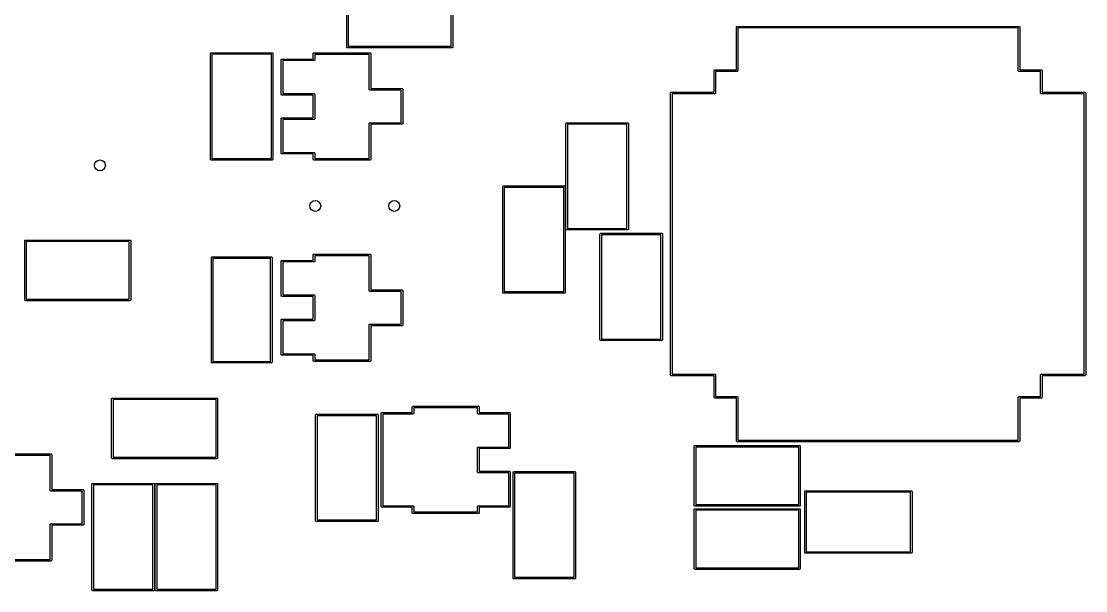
# Model space of a CAD drawing. Header units: inches. Extents: x -2.1 to 1.79, y 0.53 to 2.74.
# Drawn here: x -1.379 to -0.032, y 1.29 to 2.01 of the extents above; entities that cross this region are included whole.
import ezdxf

# ---------------------------------------------------------------- set-up
doc = ezdxf.new("R2010")
doc.units = ezdxf.units.IN
doc.header["$MEASUREMENT"] = 0
doc.layers.add('BLACK', color=250, linetype='CONTINUOUS')

msp = doc.modelspace()

# ---------------------------------------------------------------- linework, layer by layer
at = {"layer": 'BLACK', "linetype": 'CONTINUOUS'}
for p, q in [((-0.9671, 1.9776), (-0.9671, 2.0524)), ((-0.9652, 2.0514), (-0.9652, 1.9786)), ((-0.8348, 1.9786), (-0.8348, 2.0514)), ((-0.8329, 2.0524), (-0.8329, 1.9776)), ((-0.4737, 2.0032), (-0.4731, 2.0037)), ((-0.4737, 2.0028), (-0.4737, 2.0032)), ((-0.4737, 1.9487), (-0.4737, 2.0028)), ((-0.4731, 2.0037), (-0.4728, 2.0038)), ((-0.4728, 2.0038), (-0.1161, 2.0038)), ((-0.4718, 2.0018), (-0.4718, 1.9477)), ((-0.117, 2.0018), (-0.4718, 2.0018)), ((-0.117, 1.9477), (-0.117, 2.0018)), ((-0.1161, 2.0038), (-0.1157, 2.0037)), ((-0.1157, 2.0037), (-0.1152, 2.0032)), ((-0.1152, 2.0032), (-0.1151, 2.0028)), ((-0.1151, 2.0028), (-0.1151, 1.9487)), ((-1.1396, 1.9694), (-1.1395, 1.9698)), ((-1.1396, 1.8356), (-1.1396, 1.9694)), ((-1.1395, 1.9698), (-1.139, 1.9703)), ((-1.139, 1.9703), (-1.1386, 1.9704)), ((-1.1386, 1.9704), (-1.0614, 1.9704)), ((-1.1376, 1.9684), (-1.1376, 1.8366)), ((-1.0624, 1.9684), (-1.1376, 1.9684)), ((-1.0624, 1.8366), (-1.0624, 1.9684)), ((-1.0614, 1.9704), (-1.061, 1.9703)), ((-1.061, 1.9703), (-1.0605, 1.9698)), ((-1.0605, 1.9698), (-1.0604, 1.9694)), ((-1.0604, 1.9694), (-1.0604, 1.8356)), ((-1.0095, 1.9693), (-1.0094, 1.9697)), ((-1.0095, 1.9624), (-1.0095, 1.9693)), ((-1.0094, 1.9697), (-1.0089, 1.9702)), ((-1.0089, 1.9702), (-1.0085, 1.9703)), ((-1.0085, 1.9703), (-0.9377, 1.9703)), ((-1.0075, 1.9683), (-1.0075, 1.9615)), ((-0.9386, 1.9683), (-1.0075, 1.9683)), ((-0.9671, 1.9772), (-0.9671, 1.9776)), ((-0.9665, 1.9767), (-0.9671, 1.9772)), ((-0.9661, 1.9766), (-0.9665, 1.9767)), ((-0.8339, 1.9766), (-0.9661, 1.9766)), ((-0.9652, 1.9786), (-0.8348, 1.9786)), ((-0.9386, 1.9241), (-0.9386, 1.9683)), ((-0.9377, 1.9703), (-0.9373, 1.9702)), ((-0.9373, 1.9702), (-0.9367, 1.9697)), ((-0.9367, 1.9697), (-0.9367, 1.9693)), ((-0.9367, 1.9693), (-0.9367, 1.925)), ((-0.8335, 1.9767), (-0.8339, 1.9766)), ((-0.8329, 1.9772), (-0.8335, 1.9767)), ((-0.8329, 1.9776), (-0.8329, 1.9772)), ((-1.0501, 1.9615), (-1.05, 1.9618)), ((-1.0501, 1.9178), (-1.0501, 1.9615)), ((-1.05, 1.9618), (-1.0495, 1.9624)), ((-1.0495, 1.9624), (-1.0491, 1.9624)), ((-1.0491, 1.9624), (-1.0095, 1.9624)), ((-1.0085, 1.9605), (-1.0481, 1.9605)), ((-1.0481, 1.9605), (-1.0481, 1.9187)), ((-1.0081, 1.9605), (-1.0085, 1.9605)), ((-1.0076, 1.9611), (-1.0081, 1.9605)), ((-1.0075, 1.9615), (-1.0076, 1.9611)), ((-0.5021, 1.9477), (-0.502, 1.9481)), ((-0.5021, 1.9203), (-0.5021, 1.9477)), ((-0.502, 1.9481), (-0.5015, 1.9486)), ((-0.5015, 1.9486), (-0.5011, 1.9487)), ((-0.5011, 1.9487), (-0.4737, 1.9487)), ((-0.4728, 1.9467), (-0.5001, 1.9467)), ((-0.5001, 1.9467), (-0.5001, 1.9193)), ((-0.4724, 1.9468), (-0.4728, 1.9467)), ((-0.4718, 1.9473), (-0.4724, 1.9468)), ((-0.4718, 1.9477), (-0.4718, 1.9473)), ((-0.117, 1.9473), (-0.117, 1.9477)), ((-0.1164, 1.9468), (-0.117, 1.9473)), ((-0.1161, 1.9467), (-0.1164, 1.9468)), ((-0.0887, 1.9467), (-0.1161, 1.9467)), ((-0.1151, 1.9487), (-0.0877, 1.9487)), ((-0.0887, 1.9193), (-0.0887, 1.9467)), ((-0.0877, 1.9487), (-0.0873, 1.9486)), ((-0.0873, 1.9486), (-0.0868, 1.9481)), ((-0.0868, 1.9481), (-0.0867, 1.9477)), ((-0.0867, 1.9477), (-0.0867, 1.9203)), ((-1.05, 1.9174), (-1.0501, 1.9178)), ((-1.0495, 1.9168), (-1.05, 1.9174)), ((-1.0491, 1.9168), (-1.0495, 1.9168)), ((-1.0095, 1.9168), (-1.0491, 1.9168)), ((-1.0481, 1.9187), (-1.0085, 1.9187)), ((-1.0095, 1.888), (-1.0095, 1.9168)), ((-1.0085, 1.9187), (-1.0081, 1.9187)), ((-1.0081, 1.9187), (-1.0076, 1.9181)), ((-1.0076, 1.9181), (-1.0075, 1.9178)), ((-1.0075, 1.9178), (-1.0075, 1.887)), ((-0.9386, 1.9237), (-0.9386, 1.9241)), ((-0.938, 1.9231), (-0.9386, 1.9237)), ((-0.9377, 1.9231), (-0.938, 1.9231)), ((-0.8981, 1.9231), (-0.9377, 1.9231)), ((-0.9367, 1.925), (-0.8971, 1.925)), ((-0.8981, 1.8817), (-0.8981, 1.9231)), ((-0.8971, 1.925), (-0.8967, 1.925)), ((-0.8967, 1.925), (-0.8962, 1.9244)), ((-0.8962, 1.9244), (-0.8961, 1.9241)), ((-0.8961, 1.9241), (-0.8961, 1.8807)), ((-0.5572, 1.9193), (-0.5571, 1.9197)), ((-0.5572, 1.5626), (-0.5572, 1.9193)), ((-0.5571, 1.9197), (-0.5566, 1.9202)), ((-0.5566, 1.9202), (-0.5562, 1.9203)), ((-0.5562, 1.9203), (-0.5021, 1.9203)), ((-0.5011, 1.9183), (-0.5552, 1.9183)), ((-0.5552, 1.9183), (-0.5552, 1.5636)), ((-0.5007, 1.9184), (-0.5011, 1.9183)), ((-0.5002, 1.919), (-0.5007, 1.9184)), ((-0.5001, 1.9193), (-0.5002, 1.919)), ((-0.0886, 1.919), (-0.0887, 1.9193)), ((-0.0881, 1.9184), (-0.0886, 1.919)), ((-0.0877, 1.9183), (-0.0881, 1.9184)), ((-0.0336, 1.9183), (-0.0877, 1.9183)), ((-0.0867, 1.9203), (-0.0326, 1.9203)), ((-0.0336, 1.5636), (-0.0336, 1.9183)), ((-0.0326, 1.9203), (-0.0322, 1.9202)), ((-0.0322, 1.9202), (-0.0317, 1.9197)), ((-0.0317, 1.9197), (-0.0316, 1.9193)), ((-0.0316, 1.9193), (-0.0316, 1.5626)), ((-1.0501, 1.887), (-1.05, 1.8874)), ((-1.0501, 1.8433), (-1.0501, 1.887)), ((-1.05, 1.8874), (-1.0495, 1.888)), ((-1.0495, 1.888), (-1.0491, 1.888)), ((-1.0491, 1.888), (-1.0095, 1.888)), ((-1.0076, 1.8867), (-1.0081, 1.8861)), ((-1.0075, 1.887), (-1.0076, 1.8867)), ((-1.0085, 1.8861), (-1.0481, 1.8861)), ((-1.0481, 1.8861), (-1.0481, 1.8443)), ((-1.0081, 1.8861), (-1.0085, 1.8861)), ((-0.9386, 1.8811), (-0.938, 1.8817)), ((-0.9386, 1.8807), (-0.9386, 1.8811)), ((-0.9386, 1.8365), (-0.9386, 1.8807)), ((-0.938, 1.8817), (-0.9377, 1.8817)), ((-0.9377, 1.8817), (-0.8981, 1.8817)), ((-0.8971, 1.8798), (-0.9367, 1.8798)), ((-0.9367, 1.8798), (-0.9367, 1.8355)), ((-0.8967, 1.8798), (-0.8971, 1.8798)), ((-0.8962, 1.8804), (-0.8967, 1.8798)), ((-0.8961, 1.8807), (-0.8962, 1.8804)), ((-0.6896, 1.8809), (-0.6895, 1.8813)), ((-0.6896, 1.7471), (-0.6896, 1.8809)), ((-0.6895, 1.8813), (-0.689, 1.8818)), ((-0.689, 1.8818), (-0.6886, 1.8819)), ((-0.6886, 1.8819), (-0.6114, 1.8819)), ((-0.6876, 1.8799), (-0.6876, 1.7481)), ((-0.6124, 1.8799), (-0.6876, 1.8799)), ((-0.6124, 1.7481), (-0.6124, 1.8799)), ((-0.6114, 1.8819), (-0.611, 1.8818)), ((-0.611, 1.8818), (-0.6105, 1.8813)), ((-0.6105, 1.8813), (-0.6104, 1.8809)), ((-0.6104, 1.8809), (-0.6104, 1.7471)), ((-1.1395, 1.8352), (-1.1396, 1.8356)), ((-1.139, 1.8347), (-1.1395, 1.8352)), ((-1.1386, 1.8346), (-1.139, 1.8347)), ((-1.0614, 1.8346), (-1.1386, 1.8346)), ((-1.1376, 1.8366), (-1.0624, 1.8366)), ((-1.061, 1.8347), (-1.0614, 1.8346)), ((-1.0605, 1.8352), (-1.061, 1.8347)), ((-1.0604, 1.8356), (-1.0605, 1.8352)), ((-1.05, 1.843), (-1.0501, 1.8433)), ((-1.0495, 1.8424), (-1.05, 1.843)), ((-1.0491, 1.8424), (-1.0495, 1.8424)), ((-1.0095, 1.8424), (-1.0491, 1.8424)), ((-1.0481, 1.8443), (-1.0085, 1.8443)), ((-1.0095, 1.8355), (-1.0095, 1.8424)), ((-1.0094, 1.8351), (-1.0095, 1.8355)), ((-1.0089, 1.8346), (-1.0094, 1.8351)), ((-1.0085, 1.8345), (-1.0089, 1.8346)), ((-1.0085, 1.8443), (-1.0081, 1.8443)), ((-0.9377, 1.8345), (-1.0085, 1.8345)), ((-1.0081, 1.8443), (-1.0076, 1.8437)), ((-1.0076, 1.8437), (-1.0075, 1.8433)), ((-1.0075, 1.8433), (-1.0075, 1.8365)), ((-1.0075, 1.8365), (-0.9386, 1.8365)), ((-0.9373, 1.8346), (-0.9377, 1.8345)), ((-0.9367, 1.8351), (-0.9373, 1.8346)), ((-0.9367, 1.8355), (-0.9367, 1.8351)), ((-0.7696, 1.8009), (-0.7695, 1.8013)), ((-0.7696, 1.6671), (-0.7696, 1.8009)), ((-0.7695, 1.8013), (-0.769, 1.8018)), ((-0.769, 1.8018), (-0.7686, 1.8019)), ((-0.7686, 1.8019), (-0.6914, 1.8019)), ((-0.7676, 1.7999), (-0.7676, 1.6681)), ((-0.6924, 1.7999), (-0.7676, 1.7999)), ((-0.6924, 1.6681), (-0.6924, 1.7999)), ((-0.6914, 1.8019), (-0.691, 1.8018)), ((-0.691, 1.8018), (-0.6905, 1.8013)), ((-0.6905, 1.8013), (-0.6904, 1.8009)), ((-0.6904, 1.8009), (-0.6904, 1.6671)), ((-0.6895, 1.7467), (-0.6896, 1.7471)), ((-0.689, 1.7462), (-0.6895, 1.7467)), ((-0.6886, 1.7461), (-0.689, 1.7462)), ((-0.6114, 1.7461), (-0.6886, 1.7461)), ((-0.6876, 1.7481), (-0.6124, 1.7481)), ((-0.6465, 1.7409), (-0.6464, 1.7413)), ((-0.6465, 1.6071), (-0.6465, 1.7409)), ((-0.6464, 1.7413), (-0.6459, 1.7418)), ((-0.6459, 1.7418), (-0.6455, 1.7419)), ((-0.6455, 1.7419), (-0.5683, 1.7419)), ((-0.6445, 1.7399), (-0.6445, 1.6081)), ((-0.5693, 1.7399), (-0.6445, 1.7399)), ((-0.611, 1.7462), (-0.6114, 1.7461)), ((-0.6105, 1.7467), (-0.611, 1.7462)), ((-0.6104, 1.7471), (-0.6105, 1.7467)), ((-0.5693, 1.6081), (-0.5693, 1.7399)), ((-0.5683, 1.7419), (-0.568, 1.7418)), ((-0.568, 1.7418), (-0.5674, 1.7413)), ((-0.5674, 1.7413), (-0.5674, 1.7409)), ((-0.5674, 1.7409), (-0.5674, 1.6071)), ((-1.3746, 1.7328), (-1.374, 1.7333)), ((-1.3746, 1.7324), (-1.3746, 1.7328)), ((-1.3746, 1.6576), (-1.3746, 1.7324)), ((-1.374, 1.7333), (-1.3736, 1.7334)), ((-1.3736, 1.7334), (-1.2414, 1.7334)), ((-1.3727, 1.7314), (-1.3727, 1.6586)), ((-1.2423, 1.7314), (-1.3727, 1.7314)), ((-1.2423, 1.6586), (-1.2423, 1.7314)), ((-1.2414, 1.7334), (-1.241, 1.7333)), ((-1.241, 1.7333), (-1.2404, 1.7328)), ((-1.2404, 1.7328), (-1.2404, 1.7324)), ((-1.2404, 1.7324), (-1.2404, 1.6576)), ((-1.1384, 1.7111), (-1.1383, 1.7115)), ((-1.1383, 1.7115), (-1.1378, 1.7121)), ((-1.1378, 1.7121), (-1.1374, 1.7121)), ((-1.1374, 1.7121), (-1.0626, 1.7121)), ((-1.0626, 1.7121), (-1.0622, 1.7121)), ((-1.0622, 1.7121), (-1.0617, 1.7115)), ((-1.0617, 1.7115), (-1.0616, 1.7111)), ((-1.0095, 1.7145), (-1.0094, 1.7149)), ((-1.0095, 1.7076), (-1.0095, 1.7145)), ((-1.0094, 1.7149), (-1.0089, 1.7154)), ((-1.0089, 1.7154), (-1.0085, 1.7155)), ((-1.0085, 1.7155), (-0.9377, 1.7155)), ((-1.0075, 1.7135), (-1.0075, 1.7067)), ((-0.9386, 1.7135), (-1.0075, 1.7135)), ((-0.9386, 1.6693), (-0.9386, 1.7135)), ((-0.9377, 1.7155), (-0.9373, 1.7154)), ((-0.9373, 1.7154), (-0.9367, 1.7149)), ((-0.9367, 1.7149), (-0.9367, 1.7145)), ((-0.9367, 1.7145), (-0.9367, 1.6702)), ((-1.1384, 1.5789), (-1.1384, 1.7111)), ((-1.1364, 1.7102), (-1.1364, 1.5798)), ((-1.0636, 1.7102), (-1.1364, 1.7102)), ((-1.0636, 1.5798), (-1.0636, 1.7102)), ((-1.0616, 1.7111), (-1.0616, 1.5789)), ((-1.0501, 1.7067), (-1.05, 1.707)), ((-1.0501, 1.663), (-1.0501, 1.7067)), ((-1.05, 1.707), (-1.0495, 1.7076)), ((-1.0495, 1.7076), (-1.0491, 1.7076)), ((-1.0491, 1.7076), (-1.0095, 1.7076)), ((-1.0085, 1.7057), (-1.0481, 1.7057)), ((-1.0481, 1.7057), (-1.0481, 1.6639)), ((-1.0081, 1.7057), (-1.0085, 1.7057)), ((-1.0076, 1.7063), (-1.0081, 1.7057)), ((-1.0075, 1.7067), (-1.0076, 1.7063)), ((-1.3746, 1.6572), (-1.3746, 1.6576)), ((-1.3727, 1.6586), (-1.2423, 1.6586)), ((-1.2404, 1.6576), (-1.2404, 1.6572)), ((-1.05, 1.6626), (-1.0501, 1.663)), ((-1.0495, 1.662), (-1.05, 1.6626)), ((-1.0491, 1.662), (-1.0495, 1.662)), ((-1.0095, 1.662), (-1.0491, 1.662)), ((-1.0481, 1.6639), (-1.0085, 1.6639)), ((-1.0095, 1.6332), (-1.0095, 1.662)), ((-1.0085, 1.6639), (-1.0081, 1.6639)), ((-1.0081, 1.6639), (-1.0076, 1.6633)), ((-1.0076, 1.6633), (-1.0075, 1.663)), ((-1.0075, 1.663), (-1.0075, 1.6322)), ((-0.9386, 1.6689), (-0.9386, 1.6693)), ((-0.938, 1.6683), (-0.9386, 1.6689)), ((-0.9377, 1.6683), (-0.938, 1.6683)), ((-0.8981, 1.6683), (-0.9377, 1.6683)), ((-0.9367, 1.6702), (-0.8971, 1.6702)), ((-0.8981, 1.6269), (-0.8981, 1.6683)), ((-0.8971, 1.6702), (-0.8967, 1.6702)), ((-0.8967, 1.6702), (-0.8962, 1.6696)), ((-0.8962, 1.6696), (-0.8961, 1.6693)), ((-0.8961, 1.6693), (-0.8961, 1.6259)), ((-0.7695, 1.6667), (-0.7696, 1.6671)), ((-0.769, 1.6662), (-0.7695, 1.6667)), ((-0.7686, 1.6661), (-0.769, 1.6662)), ((-0.6914, 1.6661), (-0.7686, 1.6661)), ((-0.7676, 1.6681), (-0.6924, 1.6681)), ((-0.691, 1.6662), (-0.6914, 1.6661)), ((-0.6905, 1.6667), (-0.691, 1.6662)), ((-0.6904, 1.6671), (-0.6905, 1.6667)), ((-1.374, 1.6567), (-1.3746, 1.6572)), ((-1.3736, 1.6566), (-1.374, 1.6567)), ((-1.2414, 1.6566), (-1.3736, 1.6566)), ((-1.241, 1.6567), (-1.2414, 1.6566)), ((-1.2404, 1.6572), (-1.241, 1.6567)), ((-1.0501, 1.6322), (-1.05, 1.6326)), ((-1.0501, 1.5885), (-1.0501, 1.6322)), ((-1.05, 1.6326), (-1.0495, 1.6332)), ((-1.0495, 1.6332), (-1.0491, 1.6332)), ((-1.0491, 1.6332), (-1.0095, 1.6332)), ((-1.0085, 1.6313), (-1.0481, 1.6313)), ((-1.0481, 1.6313), (-1.0481, 1.5895)), ((-1.0081, 1.6313), (-1.0085, 1.6313)), ((-1.0076, 1.6319), (-1.0081, 1.6313)), ((-1.0075, 1.6322), (-1.0076, 1.6319)), ((-0.9386, 1.6263), (-0.938, 1.6269)), ((-0.9386, 1.6259), (-0.9386, 1.6263)), ((-0.9386, 1.5817), (-0.9386, 1.6259)), ((-0.938, 1.6269), (-0.9377, 1.6269)), ((-0.9377, 1.6269), (-0.8981, 1.6269)), ((-0.8971, 1.625), (-0.9367, 1.625)), ((-0.9367, 1.625), (-0.9367, 1.5807)), ((-0.8967, 1.625), (-0.8971, 1.625)), ((-0.8962, 1.6256), (-0.8967, 1.625)), ((-0.8961, 1.6259), (-0.8962, 1.6256)), ((-0.6464, 1.6067), (-0.6465, 1.6071)), ((-0.6459, 1.6062), (-0.6464, 1.6067)), ((-0.6455, 1.6061), (-0.6459, 1.6062)), ((-0.5683, 1.6061), (-0.6455, 1.6061)), ((-0.6445, 1.6081), (-0.5693, 1.6081)), ((-0.568, 1.6062), (-0.5683, 1.6061)), ((-0.5674, 1.6067), (-0.568, 1.6062)), ((-0.5674, 1.6071), (-0.5674, 1.6067)), ((-1.1383, 1.5785), (-1.1384, 1.5789)), ((-1.1378, 1.5779), (-1.1383, 1.5785)), ((-1.1374, 1.5779), (-1.1378, 1.5779)), ((-1.0626, 1.5779), (-1.1374, 1.5779)), ((-1.1364, 1.5798), (-1.0636, 1.5798)), ((-1.0622, 1.5779), (-1.0626, 1.5779)), ((-1.0617, 1.5785), (-1.0622, 1.5779)), ((-1.0616, 1.5789), (-1.0617, 1.5785)), ((-1.05, 1.5882), (-1.0501, 1.5885)), ((-1.0495, 1.5876), (-1.05, 1.5882)), ((-1.0491, 1.5876), (-1.0495, 1.5876)), ((-1.0095, 1.5876), (-1.0491, 1.5876)), ((-1.0481, 1.5895), (-1.0085, 1.5895)), ((-1.0095, 1.5807), (-1.0095, 1.5876)), ((-1.0094, 1.5803), (-1.0095, 1.5807)), ((-1.0089, 1.5798), (-1.0094, 1.5803)), ((-1.0085, 1.5797), (-1.0089, 1.5798)), ((-1.0085, 1.5895), (-1.0081, 1.5895)), ((-0.9377, 1.5797), (-1.0085, 1.5797)), ((-1.0081, 1.5895), (-1.0076, 1.5889)), ((-1.0076, 1.5889), (-1.0075, 1.5885)), ((-1.0075, 1.5885), (-1.0075, 1.5817)), ((-1.0075, 1.5817), (-0.9386, 1.5817)), ((-0.9373, 1.5798), (-0.9377, 1.5797)), ((-0.9367, 1.5803), (-0.9373, 1.5798)), ((-0.9367, 1.5807), (-0.9367, 1.5803)), ((-0.5552, 1.5636), (-0.5011, 1.5636)), ((-0.5011, 1.5636), (-0.5007, 1.5635)), ((-0.5007, 1.5635), (-0.5002, 1.563)), ((-0.5002, 1.563), (-0.5001, 1.5626)), ((-0.0887, 1.5626), (-0.0886, 1.563)), ((-0.0886, 1.563), (-0.0881, 1.5635)), ((-0.0881, 1.5635), (-0.0877, 1.5636)), ((-0.0877, 1.5636), (-0.0336, 1.5636)), ((-0.5571, 1.5623), (-0.5572, 1.5626)), ((-0.5566, 1.5617), (-0.5571, 1.5623)), ((-0.5562, 1.5617), (-0.5566, 1.5617)), ((-0.5021, 1.5617), (-0.5562, 1.5617)), ((-0.5021, 1.5343), (-0.5021, 1.5617)), ((-0.5001, 1.5626), (-0.5001, 1.5353)), ((-0.0887, 1.5353), (-0.0887, 1.5626)), ((-0.0326, 1.5617), (-0.0867, 1.5617)), ((-0.0867, 1.5617), (-0.0867, 1.5343)), ((-0.0322, 1.5617), (-0.0326, 1.5617)), ((-0.0317, 1.5623), (-0.0322, 1.5617)), ((-0.0316, 1.5626), (-0.0317, 1.5623)), ((-1.2646, 1.5328), (-1.264, 1.5333)), ((-1.2646, 1.5324), (-1.2646, 1.5328)), ((-1.2646, 1.4576), (-1.2646, 1.5324)), ((-1.264, 1.5333), (-1.2636, 1.5334)), ((-1.2636, 1.5334), (-1.1314, 1.5334)), ((-1.2627, 1.5314), (-1.2627, 1.4586)), ((-1.1323, 1.5314), (-1.2627, 1.5314)), ((-1.1323, 1.4586), (-1.1323, 1.5314)), ((-1.1314, 1.5334), (-1.131, 1.5333)), ((-1.131, 1.5333), (-1.1304, 1.5328)), ((-1.1304, 1.5328), (-1.1304, 1.5324)), ((-1.1304, 1.5324), (-1.1304, 1.4576)), ((-0.884, 1.5224), (-0.8834, 1.5229)), ((-0.8834, 1.5229), (-0.8831, 1.523)), ((-0.8831, 1.523), (-0.8004, 1.523)), ((-0.8004, 1.523), (-0.8, 1.5229)), ((-0.8, 1.5229), (-0.7995, 1.5224)), ((-0.502, 1.5339), (-0.5021, 1.5343)), ((-0.5015, 1.5334), (-0.502, 1.5339)), ((-0.5011, 1.5333), (-0.5015, 1.5334)), ((-0.4737, 1.5333), (-0.5011, 1.5333)), ((-0.5001, 1.5353), (-0.4728, 1.5353)), ((-0.4737, 1.4792), (-0.4737, 1.5333)), ((-0.4728, 1.5353), (-0.4724, 1.5352)), ((-0.4724, 1.5352), (-0.4718, 1.5347)), ((-0.4718, 1.5347), (-0.4718, 1.5343)), ((-0.4718, 1.5343), (-0.4718, 1.4802)), ((-0.117, 1.5347), (-0.1164, 1.5352)), ((-0.117, 1.5343), (-0.117, 1.5347)), ((-0.117, 1.4802), (-0.117, 1.5343)), ((-0.1164, 1.5352), (-0.1161, 1.5353)), ((-0.1161, 1.5353), (-0.0887, 1.5353)), ((-0.0877, 1.5333), (-0.1151, 1.5333)), ((-0.1151, 1.5333), (-0.1151, 1.4792)), ((-0.0873, 1.5334), (-0.0877, 1.5333)), ((-0.0868, 1.5339), (-0.0873, 1.5334)), ((-0.0867, 1.5343), (-0.0868, 1.5339)), ((-1.0065, 1.5119), (-1.0064, 1.5123)), ((-1.0065, 1.3781), (-1.0065, 1.5119)), ((-1.0064, 1.5123), (-1.0059, 1.5128)), ((-1.0059, 1.5128), (-1.0055, 1.5129)), ((-1.0055, 1.5129), (-0.9283, 1.5129)), ((-1.0045, 1.5109), (-1.0045, 1.3791)), ((-0.9293, 1.5109), (-1.0045, 1.5109)), ((-0.9293, 1.3791), (-0.9293, 1.5109)), ((-0.9283, 1.5129), (-0.928, 1.5128)), ((-0.928, 1.5128), (-0.9274, 1.5123)), ((-0.9274, 1.5123), (-0.9274, 1.5119)), ((-0.9274, 1.5119), (-0.9274, 1.3781)), ((-0.9234, 1.5142), (-0.9233, 1.5145)), ((-0.9234, 1.396), (-0.9234, 1.5142)), ((-0.9233, 1.5145), (-0.9228, 1.5151)), ((-0.9228, 1.5151), (-0.9224, 1.5151)), ((-0.9224, 1.5151), (-0.884, 1.5151)), ((-0.8831, 1.5132), (-0.9214, 1.5132)), ((-0.9214, 1.5132), (-0.9214, 1.397)), ((-0.884, 1.522), (-0.884, 1.5224)), ((-0.884, 1.5151), (-0.884, 1.522)), ((-0.8827, 1.5132), (-0.8831, 1.5132)), ((-0.8821, 1.5138), (-0.8827, 1.5132)), ((-0.8821, 1.521), (-0.8821, 1.5142)), ((-0.8014, 1.521), (-0.8821, 1.521)), ((-0.8821, 1.5142), (-0.8821, 1.5138)), ((-0.8014, 1.5142), (-0.8014, 1.521)), ((-0.8013, 1.5138), (-0.8014, 1.5142)), ((-0.8008, 1.5132), (-0.8013, 1.5138)), ((-0.8004, 1.5132), (-0.8008, 1.5132)), ((-0.762, 1.5132), (-0.8004, 1.5132)), ((-0.7995, 1.5224), (-0.7994, 1.522)), ((-0.7994, 1.522), (-0.7994, 1.5151)), ((-0.7994, 1.5151), (-0.761, 1.5151)), ((-0.762, 1.4714), (-0.762, 1.5132)), ((-0.761, 1.5151), (-0.7606, 1.5151)), ((-0.7606, 1.5151), (-0.7601, 1.5145)), ((-0.7601, 1.5145), (-0.76, 1.5142)), ((-0.76, 1.5142), (-0.76, 1.4705)), ((-0.8014, 1.4705), (-0.8013, 1.4708)), ((-0.8014, 1.4397), (-0.8014, 1.4705)), ((-0.8013, 1.4708), (-0.8008, 1.4714)), ((-0.8008, 1.4714), (-0.8004, 1.4714)), ((-0.8004, 1.4714), (-0.762, 1.4714)), ((-0.761, 1.4695), (-0.7994, 1.4695)), ((-0.7994, 1.4695), (-0.7994, 1.4407)), ((-0.7606, 1.4695), (-0.761, 1.4695)), ((-0.7601, 1.4701), (-0.7606, 1.4695)), ((-0.76, 1.4705), (-0.7601, 1.4701)), ((-0.5271, 1.4728), (-0.5265, 1.4733)), ((-0.5271, 1.4724), (-0.5271, 1.4728)), ((-0.5271, 1.3976), (-0.5271, 1.4724)), ((-0.5265, 1.4733), (-0.5261, 1.4734)), ((-0.5261, 1.4734), (-0.3939, 1.4734)), ((-0.5252, 1.4714), (-0.5252, 1.3986)), ((-0.3948, 1.4714), (-0.5252, 1.4714)), ((-0.4737, 1.4788), (-0.4737, 1.4792)), ((-0.4731, 1.4783), (-0.4737, 1.4788)), ((-0.4728, 1.4782), (-0.4731, 1.4783)), ((-0.1161, 1.4782), (-0.4728, 1.4782)), ((-0.4718, 1.4802), (-0.117, 1.4802)), ((-0.3948, 1.3986), (-0.3948, 1.4714)), ((-0.3939, 1.4734), (-0.3935, 1.4733)), ((-0.3935, 1.4733), (-0.3929, 1.4728)), ((-0.3929, 1.4728), (-0.3929, 1.4724)), ((-0.3929, 1.4724), (-0.3929, 1.3976)), ((-0.1157, 1.4783), (-0.1161, 1.4782)), ((-0.1152, 1.4788), (-0.1157, 1.4783)), ((-0.1151, 1.4792), (-0.1152, 1.4788)), ((-1.4123, 1.4629), (-1.3415, 1.4629)), ((-1.3425, 1.4609), (-1.4114, 1.4609)), ((-1.3425, 1.4167), (-1.3425, 1.4609)), ((-1.3415, 1.4629), (-1.3411, 1.4628)), ((-1.3411, 1.4628), (-1.3406, 1.4623)), ((-1.3406, 1.4623), (-1.3405, 1.4619)), ((-1.3405, 1.4619), (-1.3405, 1.4176)), ((-1.2646, 1.4572), (-1.2646, 1.4576)), ((-1.264, 1.4567), (-1.2646, 1.4572)), ((-1.2636, 1.4566), (-1.264, 1.4567)), ((-1.1314, 1.4566), (-1.2636, 1.4566)), ((-1.2627, 1.4586), (-1.1323, 1.4586)), ((-1.131, 1.4567), (-1.1314, 1.4566)), ((-1.1304, 1.4572), (-1.131, 1.4567)), ((-1.1304, 1.4576), (-1.1304, 1.4572)), ((-0.8013, 1.4394), (-0.8014, 1.4397)), ((-0.8008, 1.4388), (-0.8013, 1.4394)), ((-0.8004, 1.4388), (-0.8008, 1.4388)), ((-0.762, 1.4388), (-0.8004, 1.4388)), ((-0.7994, 1.4407), (-0.761, 1.4407)), ((-0.762, 1.397), (-0.762, 1.4388)), ((-0.761, 1.4407), (-0.7606, 1.4407)), ((-0.7606, 1.4407), (-0.7601, 1.4401)), ((-0.7601, 1.4401), (-0.76, 1.4397)), ((-0.76, 1.4397), (-0.76, 1.396)), ((-0.7565, 1.4394), (-0.7564, 1.4398)), ((-0.7565, 1.3056), (-0.7565, 1.4394)), ((-0.7564, 1.4398), (-0.7559, 1.4403)), ((-0.7559, 1.4403), (-0.7555, 1.4404)), ((-0.7555, 1.4404), (-0.6783, 1.4404)), ((-0.7545, 1.4384), (-0.7545, 1.3066)), ((-0.6793, 1.4384), (-0.7545, 1.4384)), ((-0.6793, 1.3066), (-0.6793, 1.4384)), ((-0.6783, 1.4404), (-0.678, 1.4403)), ((-0.678, 1.4403), (-0.6774, 1.4398)), ((-0.6774, 1.4398), (-0.6774, 1.4394)), ((-0.6774, 1.4394), (-0.6774, 1.3056)), ((-1.3424, 1.4163), (-1.3425, 1.4167)), ((-1.3419, 1.4157), (-1.3424, 1.4163)), ((-1.3415, 1.4157), (-1.3419, 1.4157)), ((-1.3019, 1.4157), (-1.3415, 1.4157)), ((-1.3405, 1.4176), (-1.3009, 1.4176)), ((-1.3019, 1.3743), (-1.3019, 1.4157)), ((-1.3009, 1.4176), (-1.3005, 1.4176)), ((-1.3005, 1.4176), (-1.3, 1.417)), ((-1.3, 1.417), (-1.2999, 1.4167)), ((-1.2999, 1.4167), (-1.2999, 1.3733)), ((-1.2896, 1.4244), (-1.2895, 1.4248)), ((-1.2896, 1.2906), (-1.2896, 1.4244)), ((-1.2895, 1.4248), (-1.289, 1.4253)), ((-1.289, 1.4253), (-1.2886, 1.4254)), ((-1.2886, 1.4254), (-1.2114, 1.4254)), ((-1.2876, 1.4234), (-1.2876, 1.2916)), ((-1.2124, 1.4234), (-1.2876, 1.4234)), ((-1.2124, 1.2916), (-1.2124, 1.4234)), ((-1.2114, 1.4254), (-1.211, 1.4253)), ((-1.211, 1.4253), (-1.2105, 1.4248)), ((-1.2105, 1.4248), (-1.2104, 1.4244)), ((-1.2104, 1.4244), (-1.2104, 1.2906)), ((-1.2096, 1.4244), (-1.2095, 1.4248)), ((-1.2096, 1.2906), (-1.2096, 1.4244)), ((-1.2095, 1.4248), (-1.209, 1.4253)), ((-1.209, 1.4253), (-1.2086, 1.4254)), ((-1.2086, 1.4254), (-1.1314, 1.4254)), ((-1.2076, 1.4234), (-1.2076, 1.2916)), ((-1.1324, 1.4234), (-1.2076, 1.4234)), ((-1.1324, 1.2916), (-1.1324, 1.4234)), ((-1.1314, 1.4254), (-1.131, 1.4253)), ((-1.131, 1.4253), (-1.1305, 1.4248)), ((-1.1305, 1.4248), (-1.1304, 1.4244)), ((-1.1304, 1.4244), (-1.1304, 1.2906)), ((-0.3873, 1.4155), (-0.3867, 1.416)), ((-0.3873, 1.4151), (-0.3873, 1.4155)), ((-0.3873, 1.3379), (-0.3873, 1.4151)), ((-0.3867, 1.416), (-0.3864, 1.4161)), ((-0.3864, 1.4161), (-0.2525, 1.4161)), ((-0.2525, 1.4161), (-0.2521, 1.416)), ((-0.2521, 1.416), (-0.2516, 1.4155)), ((-0.2516, 1.4155), (-0.2515, 1.4151)), ((-0.2515, 1.4151), (-0.2515, 1.3379)), ((-0.3854, 1.4141), (-0.3854, 1.3389)), ((-0.2535, 1.4141), (-0.3854, 1.4141)), ((-0.2535, 1.3389), (-0.2535, 1.4141)), ((-0.9233, 1.3957), (-0.9234, 1.396)), ((-0.9228, 1.3951), (-0.9233, 1.3957)), ((-0.9224, 1.3951), (-0.9228, 1.3951)), ((-0.884, 1.3951), (-0.9224, 1.3951)), ((-0.9214, 1.397), (-0.8831, 1.397)), ((-0.884, 1.3882), (-0.884, 1.3951)), ((-0.884, 1.3878), (-0.884, 1.3882)), ((-0.8834, 1.3873), (-0.884, 1.3878)), ((-0.8831, 1.397), (-0.8827, 1.397)), ((-0.8827, 1.397), (-0.8821, 1.3964)), ((-0.8821, 1.3964), (-0.8821, 1.396)), ((-0.8821, 1.396), (-0.8821, 1.3892)), ((-0.8821, 1.3892), (-0.8014, 1.3892)), ((-0.8014, 1.396), (-0.8013, 1.3964)), ((-0.8014, 1.3892), (-0.8014, 1.396)), ((-0.8013, 1.3964), (-0.8008, 1.397)), ((-0.8008, 1.397), (-0.8004, 1.397)), ((-0.8004, 1.397), (-0.762, 1.397)), ((-0.7995, 1.3878), (-0.8, 1.3873)), ((-0.7994, 1.3882), (-0.7995, 1.3878)), ((-0.761, 1.3951), (-0.7994, 1.3951)), ((-0.7994, 1.3951), (-0.7994, 1.3882)), ((-0.7606, 1.3951), (-0.761, 1.3951)), ((-0.7601, 1.3957), (-0.7606, 1.3951)), ((-0.76, 1.396), (-0.7601, 1.3957)), ((-0.5271, 1.3972), (-0.5271, 1.3976)), ((-0.5265, 1.3967), (-0.5271, 1.3972)), ((-0.5271, 1.3928), (-0.5265, 1.3933)), ((-0.5271, 1.3924), (-0.5271, 1.3928)), ((-0.5271, 1.3176), (-0.5271, 1.3924)), ((-0.5261, 1.3966), (-0.5265, 1.3967)), ((-0.5265, 1.3933), (-0.5261, 1.3934)), ((-0.3939, 1.3966), (-0.5261, 1.3966)), ((-0.5261, 1.3934), (-0.3939, 1.3934)), ((-0.5252, 1.3986), (-0.3948, 1.3986)), ((-0.5252, 1.3914), (-0.5252, 1.3186)), ((-0.3948, 1.3914), (-0.5252, 1.3914)), ((-0.3948, 1.3186), (-0.3948, 1.3914)), ((-0.3935, 1.3967), (-0.3939, 1.3966)), ((-0.3939, 1.3934), (-0.3935, 1.3933)), ((-0.3929, 1.3972), (-0.3935, 1.3967)), ((-0.3935, 1.3933), (-0.3929, 1.3928)), ((-0.3929, 1.3976), (-0.3929, 1.3972)), ((-0.3929, 1.3928), (-0.3929, 1.3924)), ((-0.3929, 1.3924), (-0.3929, 1.3176)), ((-1.3419, 1.3743), (-1.3415, 1.3743)), ((-1.3415, 1.3743), (-1.3019, 1.3743)), ((-1.0064, 1.3777), (-1.0065, 1.3781)), ((-1.0059, 1.3772), (-1.0064, 1.3777)), ((-1.0055, 1.3771), (-1.0059, 1.3772)), ((-0.9283, 1.3771), (-1.0055, 1.3771)), ((-1.0045, 1.3791), (-0.9293, 1.3791)), ((-0.928, 1.3772), (-0.9283, 1.3771)), ((-0.9274, 1.3777), (-0.928, 1.3772)), ((-0.9274, 1.3781), (-0.9274, 1.3777)), ((-0.8831, 1.3872), (-0.8834, 1.3873)), ((-0.8004, 1.3872), (-0.8831, 1.3872)), ((-0.8, 1.3873), (-0.8004, 1.3872)), ((-1.3425, 1.3733), (-1.3424, 1.3737)), ((-1.3425, 1.3291), (-1.3425, 1.3733)), ((-1.3424, 1.3737), (-1.3419, 1.3743)), ((-1.3009, 1.3724), (-1.3405, 1.3724)), ((-1.3405, 1.3724), (-1.3405, 1.3281)), ((-1.3005, 1.3724), (-1.3009, 1.3724)), ((-1.3, 1.373), (-1.3005, 1.3724)), ((-1.2999, 1.3733), (-1.3, 1.373)), ((-0.3873, 1.3375), (-0.3873, 1.3379)), ((-0.3867, 1.337), (-0.3873, 1.3375)), ((-0.3864, 1.3369), (-0.3867, 1.337)), ((-0.2525, 1.3369), (-0.3864, 1.3369)), ((-0.3854, 1.3389), (-0.2535, 1.3389)), ((-0.2521, 1.337), (-0.2525, 1.3369)), ((-0.2516, 1.3375), (-0.2521, 1.337)), ((-0.2515, 1.3379), (-0.2516, 1.3375)), ((-1.3415, 1.3271), (-1.4123, 1.3271)), ((-1.4114, 1.3291), (-1.3425, 1.3291)), ((-1.3411, 1.3272), (-1.3415, 1.3271)), ((-1.3406, 1.3277), (-1.3411, 1.3272)), ((-1.3405, 1.3281), (-1.3406, 1.3277)), ((-0.5271, 1.3172), (-0.5271, 1.3176)), ((-0.5265, 1.3167), (-0.5271, 1.3172)), ((-0.5261, 1.3166), (-0.5265, 1.3167)), ((-0.3939, 1.3166), (-0.5261, 1.3166)), ((-0.5252, 1.3186), (-0.3948, 1.3186)), ((-0.3935, 1.3167), (-0.3939, 1.3166)), ((-0.3929, 1.3172), (-0.3935, 1.3167)), ((-0.3929, 1.3176), (-0.3929, 1.3172)), ((-0.7564, 1.3052), (-0.7565, 1.3056)), ((-0.7559, 1.3047), (-0.7564, 1.3052)), ((-0.7555, 1.3046), (-0.7559, 1.3047)), ((-0.6783, 1.3046), (-0.7555, 1.3046)), ((-0.7545, 1.3066), (-0.6793, 1.3066)), ((-0.678, 1.3047), (-0.6783, 1.3046)), ((-0.6774, 1.3052), (-0.678, 1.3047)), ((-0.6774, 1.3056), (-0.6774, 1.3052)), ((-1.2895, 1.2902), (-1.2896, 1.2906)), ((-1.289, 1.2897), (-1.2895, 1.2902)), ((-1.2886, 1.2896), (-1.289, 1.2897)), ((-1.2114, 1.2896), (-1.2886, 1.2896)), ((-1.2876, 1.2916), (-1.2124, 1.2916)), ((-1.211, 1.2897), (-1.2114, 1.2896)), ((-1.2105, 1.2902), (-1.211, 1.2897)), ((-1.2104, 1.2906), (-1.2105, 1.2902)), ((-1.2095, 1.2902), (-1.2096, 1.2906)), ((-1.209, 1.2897), (-1.2095, 1.2902)), ((-1.2086, 1.2896), (-1.209, 1.2897)), ((-1.1314, 1.2896), (-1.2086, 1.2896)), ((-1.2076, 1.2916), (-1.1324, 1.2916)), ((-1.131, 1.2897), (-1.1314, 1.2896)), ((-1.1305, 1.2902), (-1.131, 1.2897)), ((-1.1304, 1.2906), (-1.1305, 1.2902))]:
    msp.add_line(p, q, dxfattribs=at)
at = {"layer": 'BLACK'}
for centre in [(-1.2794, 1.8278), (-1.2794, 1.8278), (-1.0069, 1.7765), (-1.0069, 1.7765), (-0.9069, 1.7765), (-0.9069, 1.7765)]:
    msp.add_circle(centre, 0.00689, dxfattribs=at)

doc.saveas('drawing.dxf')
